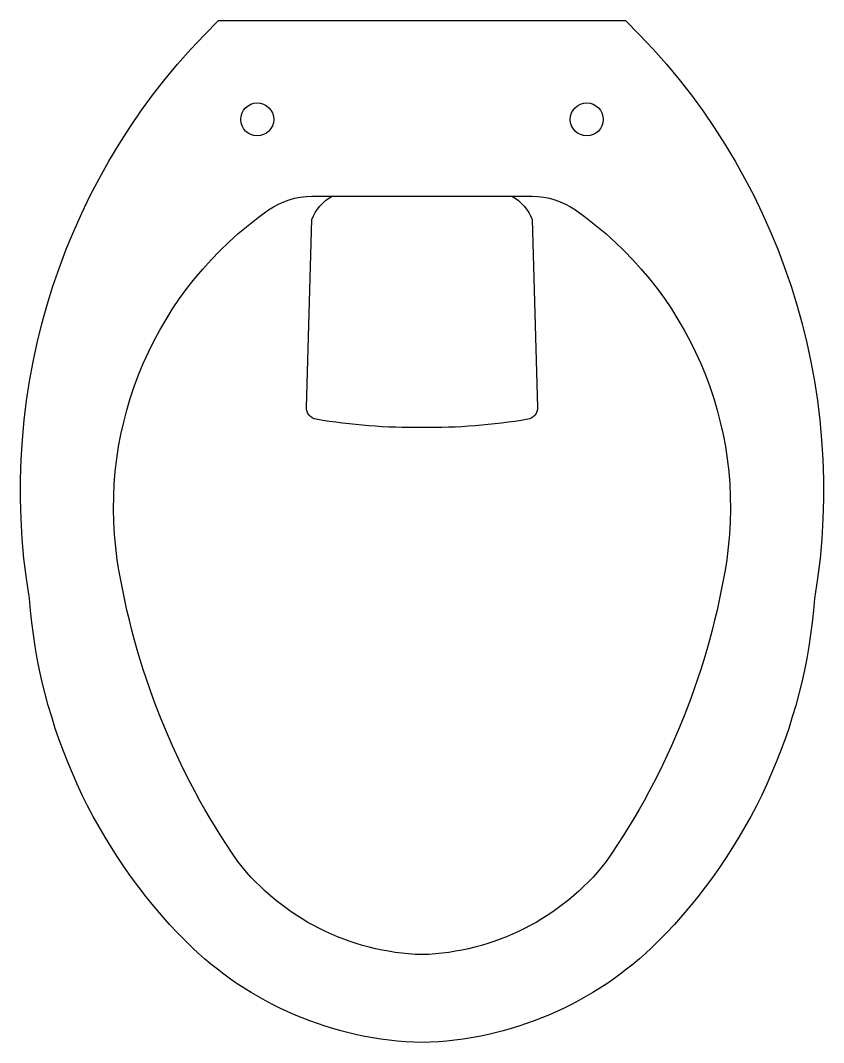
# Model space of a CAD drawing. Extents: x -0.2 to 0.2, y -0.508 to 0.
import ezdxf

# ---------------------------------------------------------------- set-up
doc = ezdxf.new("R2010")
doc.units = 0
doc.header["$MEASUREMENT"] = 0
doc.layers.get('0').update_dxf_attribs({"linetype": 'CONTINUOUS'})

msp = doc.modelspace()

# ---------------------------------------------------------------- linework, layer by layer
for points in [[(-0.11723, -0.45829, -0.17873), (-0.19535, -0.2874, -0.245937), (-0.10121, 0), (0.10121, 0, -0.245937), (0.19535, -0.2874, -0.17873), (0.11723, -0.45829, -0.191409), (0, -0.50831, -0.191409)], [(0, -0.46458, -0.222319), (-0.09163, -0.41834, -0.113271), (-0.15161, -0.26829, -0.283572), (-0.07639, -0.09425, -0.153744), (-0.05481, -0.08745), (0, -0.08745), (0.05481, -0.08745, -0.153744), (0.07639, -0.09425, -0.283572), (0.15161, -0.26829, -0.113271), (0.09163, -0.41834, -0.222319)]]:
    msp.add_lwpolyline(points, format="xyb", close=True)
msp.add_lwpolyline([(0.04465, -0.08745, -0.180822), (0.05481, -0.099), (0.05752, -0.19244, -0.372604), (0.05265, -0.19835, -0.045393), (0, -0.20247, -0.045393), (-0.05265, -0.19835, -0.372604), (-0.05752, -0.19244), (-0.05481, -0.099, -0.180822), (-0.04465, -0.08745)], format="xyb")
for centre in [(-0.08198, -0.04919), (0.08198, -0.04919)]:
    msp.add_circle(centre, 0.0082)

doc.saveas('drawing.dxf')
